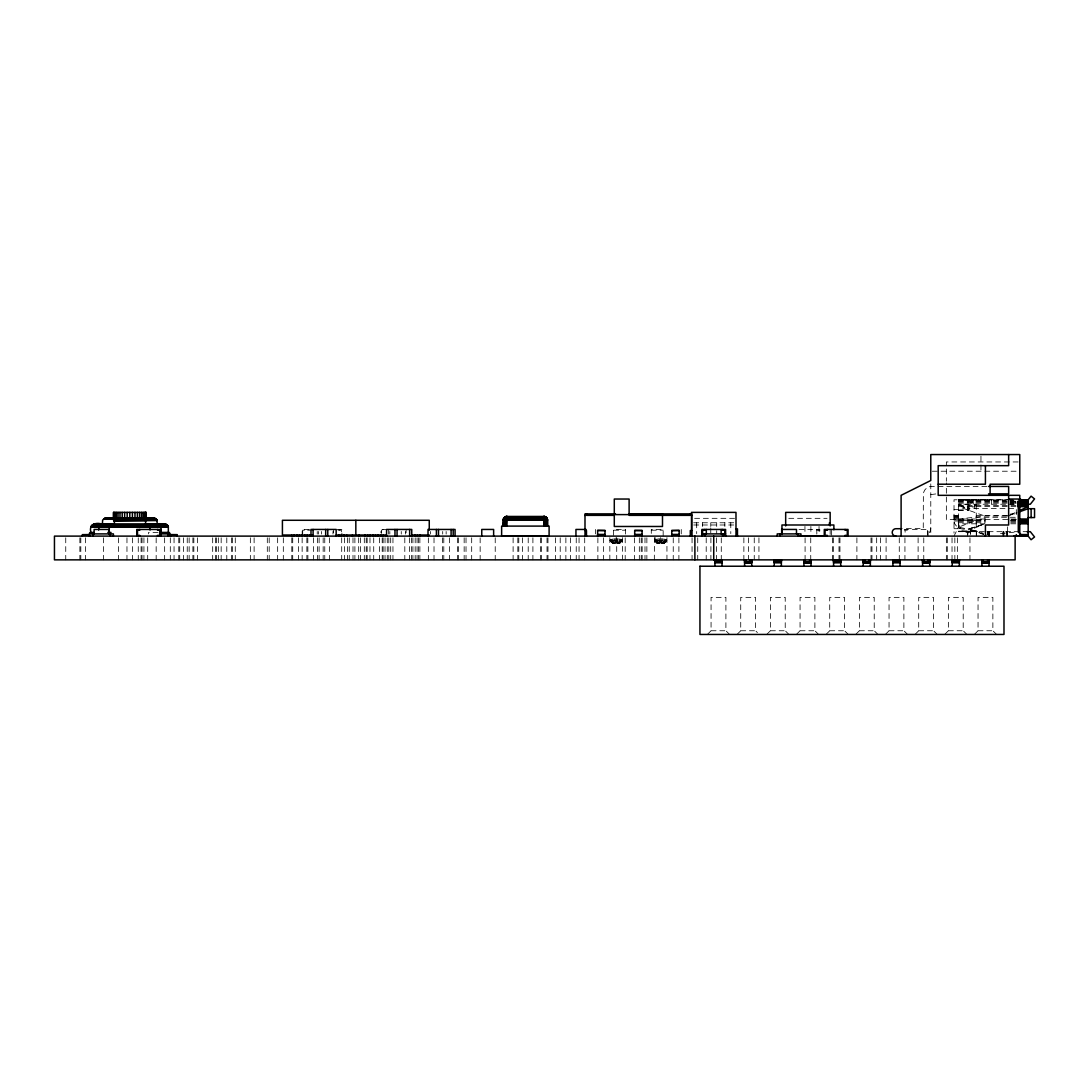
<?xml version="1.0" encoding="UTF-8"?>
<svg xmlns="http://www.w3.org/2000/svg" width="1089" height="1089" viewBox="0 0 1089 1089"><rect width="100%" height="100%" fill="white"/><g stroke="black" fill="none" stroke-linecap="round" stroke-linejoin="round"><path stroke-width="0.75" stroke-dasharray="5 3.75" d="M655.17 537.598L655.17 540.566L657.742 543.534M707.36 634.451L711.063 630.749L711.063 597.371L725.9 597.371L725.9 630.749L729.603 634.451M737.022 634.451L740.724 630.749L740.724 597.371L755.562 597.371L755.562 630.749L757.413 632.6M766.683 634.451L770.386 630.749L770.386 597.371L785.223 597.371L785.223 630.749L788.926 634.451M796.345 634.451L800.061 630.749L800.061 597.371L814.885 597.371L814.885 630.749L818.601 634.451M826.006 634.451L829.723 630.749L829.723 597.371L844.547 597.371L844.547 630.749L848.263 634.451M855.682 634.451L859.384 630.749L859.384 597.371L874.222 597.371L874.222 630.749L877.925 634.451M885.343 634.451L889.046 630.749L889.046 597.371L903.884 597.371L903.884 630.749L907.586 634.451M915.005 634.451L918.708 630.749L918.708 597.371L933.545 597.371L933.545 630.749L937.248 634.451M944.667 634.451L948.369 630.749L948.369 597.371L963.207 597.371L963.207 630.749L966.909 634.451M974.328 634.451L978.045 630.749L978.045 597.371L992.869 597.371L992.869 630.749L996.585 634.451M958.456 509.951L968.611 509.666L968.842 499.783L958.456 499.878L1009.34 499.783M968.72 509.584L968.842 499.783M975.812 504.234L974.192 506.875L967.359 507.202L967.359 508.386L1016.309 508.386L1016.309 517.289L976.261 517.289M930.782 494.597L936.554 493.848M616.714 543.534L617.232 537.598M661.214 543.534L661.731 537.598M617.286 543.534L618.293 537.598M661.772 543.534L662.793 537.598M968.829 505.732L967.849 506.303L967.849 509.938L958.456 504.357L968.829 509.38M954.018 536.115L958.456 527.117L958.456 523.809L985.014 523.809C975.703 526.423 959.654 535.325 954.018 522.23L958.456 522.23M617.803 543.534L619.287 540.566L619.287 537.598M662.303 543.534L663.786 540.566L663.786 537.598M1010.088 514.893L1010.374 514.022L1016.309 514.022M618.28 543.534L620.186 540.566L620.186 537.598M662.779 543.534L664.685 540.566L664.685 537.598M618.702 543.534L620.961 540.566L620.961 537.598M663.187 543.534L665.461 540.566L665.461 537.598M619.028 543.534L621.601 540.566L621.601 537.598M663.528 543.534L666.1 540.566L666.1 537.598M619.273 543.534L622.064 540.566L622.064 537.598M663.773 543.534L666.563 540.566L666.563 537.598M619.423 543.534L622.35 540.566L609.84 540.566L612.808 543.534L619.478 543.534L622.445 540.566M663.977 543.534L666.944 540.566L654.326 540.566L657.293 543.534L663.977 543.534L666.849 540.566L666.849 537.598M985.014 519.004L958.456 519.004L985.014 516.091L1007.556 516.091L1016.391 512.048M970.626 534.563L970.612 529.703L982.128 524.98M1007.556 516.091L1017.072 512.674M983.49 524.299L969.618 528.723L970.612 529.703L970.626 533.733L970.612 529.703L983.408 533.283M969.537 528.71L985.014 523.809M1000.478 533.596L1017.357 531.84M968.842 504.234L958.456 504.248L1016.745 504.234L1014.812 500.899M1018.106 461.954L946.355 461.954L946.355 481.202M932.334 471.224L1018.106 471.224M986.852 486.429L931.517 486.429A8.154 8.154 0 0 0 923.363 494.597L923.268 528.328L902.59 528.71M1009.626 499.783L954.018 499.783L954.018 533.147M958.456 500.178L1006.073 500.178M958.456 500.668L1006.073 500.668M958.456 501.335L1016.268 501.335M958.456 502.165L1016.268 502.165M958.456 503.145L1016.268 503.145M958.456 505.419L1016.268 505.419M958.456 506.303L1016.268 506.657M954.018 509.421L958.456 509.421M958.456 510.537L969.142 510.537L969.142 504.302M954.018 515.451L958.456 515.356M954.018 515.75L958.456 515.75M976.261 515.505L1009.122 515.492M954.018 516.24L958.456 516.24M954.018 516.907L958.456 516.907M954.018 517.738L958.456 517.738M694.605 518.323L734.531 518.323M788.79 518.323L827.055 518.323M954.018 518.718L958.456 518.718M1010.728 519.004L1017.072 519.004M1016.432 519.439L946.355 519.439L946.355 482.863M954.018 519.807L958.456 519.807M958.456 520.283L985.014 520.283M1010.728 520.283L1017.072 520.283M958.456 523.809L960.512 528.696L958.483 526.831L958.456 520.542L976.261 520.515L958.456 527.117L976.261 530.888L958.456 530.888M958.456 520.542L985.014 520.542M1010.728 520.542L1017.072 520.542M954.018 520.991L958.456 520.991M958.456 521.536L985.014 521.536M1010.728 521.536L1017.072 521.536M693.707 522.774L735.238 522.774M958.456 522.72L985.014 522.72L985.014 516.091L958.456 506.657M1010.728 522.72L1017.072 522.72M1010.728 523.809L1017.072 523.809M693.707 524.993L735.238 524.993M954.018 528.71L958.456 528.71M309.317 529.445L302.184 529.445L302.184 536.115M336.855 529.445L341.892 529.445L341.892 536.115M387.643 529.445L380.919 529.445L380.919 532.78M799.013 529.445L819.786 529.445L819.786 532.78M312.666 530.193L302.701 530.193L302.701 535.38M338.012 530.193L341.361 530.193L341.361 535.38M613.611 530.193L625.481 530.193M651.29 530.193L663.16 530.193M816.818 530.193L819.037 530.193M958.456 531.187L976.261 531.187M958.456 531.418L976.261 531.418M970.626 531.677L1027.036 531.677M158.014 532.412L148.567 532.412L148.567 533.896M965.875 532.562L970.626 532.562M711.063 630.749L725.9 630.749M740.724 630.749L755.562 630.749M770.386 630.749L785.223 630.749M800.061 630.749L814.885 630.749M829.723 630.749L844.547 630.749M859.384 630.749L874.222 630.749M889.046 630.749L903.884 630.749M918.708 630.749L933.545 630.749M948.369 630.749L963.207 630.749M978.045 630.749L992.869 630.749M960.335 528.682L959.382 528.274M970.612 529.703L985.014 534.563M983.68 534.631L976.561 531.677L976.425 536.115M986.92 531.677L989.207 533.651L986.961 531.677L986.961 534.631M654.421 540.566L657.348 543.534M609.935 540.566L612.848 543.534M657.497 543.534L654.707 540.566L654.707 537.598M612.998 543.534L610.221 540.566L610.221 537.598M613.243 543.534L610.684 540.566L610.684 537.598M658.083 543.534L655.809 540.566L655.809 537.598M613.583 543.534L611.31 540.566L611.31 537.598M658.491 543.534L656.585 540.566L656.585 537.598M613.992 543.534L612.086 540.566L612.086 537.598M658.968 543.534L657.484 540.566L657.484 537.598M614.468 543.534L612.984 540.566L612.984 537.598M659.498 543.534L658.477 537.598M614.999 543.534L613.978 537.598M660.057 543.534L659.539 537.598M615.557 543.534L615.04 537.598M1013.342 499.783L1013.342 504.234M1012.947 499.783L1012.947 504.234M1012.743 499.783L1012.743 504.234M1012.498 499.783L1012.498 504.234M1012.226 499.783L1012.226 504.234M1011.94 501.267L1011.94 504.234M1011.64 499.783L1011.64 504.234M1011.327 499.783L1011.327 504.234M1011.028 499.783L1011.028 504.234M1010.742 499.783L1010.742 504.234M1010.469 499.783L1010.469 504.234M1010.224 499.783L1010.224 504.234M1007.556 526.885L1007.502 536.115M1007.325 531.677L1007.325 536.115M1007.066 531.677L1007.202 536.115M1006.74 531.677L1006.74 536.115M1003.963 531.677L1003.963 536.115M1003.445 531.677L1003.445 536.115M1003.187 531.677L1003.187 536.115M1002.955 531.677L1003.01 536.115M991.534 504.234L991.534 499.783L958.456 499.878L973.294 499.783L973.294 504.234M989.588 531.677L989.588 536.115M989.479 531.677L989.384 536.115M989.125 531.677L989.125 536.115M989.016 531.677L988.962 536.115M988.758 531.677L988.758 534.631M988.608 531.677L988.608 536.115M988.295 531.677L988.295 534.631M988.009 531.677L988.009 534.631M987.696 531.677L987.696 534.631M980.958 456.209L980.958 471.224M976.261 504.302L976.261 535.747M974.778 504.302L974.778 508.386M972.559 499.783L972.559 502.75L967.359 502.75L967.359 499.783M969.959 537.816L969.959 559.855M968.611 506.031L968.502 509.747M968.352 506.181L968.352 509.829M968.203 506.235L968.026 509.924M967.958 532.562L967.958 534.345M967.359 536.115L967.359 531.677L958.456 531.677L958.456 499.783M957.354 537.816L957.354 559.855M954.849 537.816L954.849 559.855M952.031 537.816L952.031 559.855M947.307 537.816L947.307 559.855M946.355 537.816L946.355 559.855M930.782 483.87L930.782 534.44M928.1 536.115L928.1 529.445L904.374 529.445L904.374 532.78M927.365 535.38L927.365 530.193L925.133 530.193L925.133 529.445M923.771 537.816L923.771 559.855M918.109 537.816L918.109 559.855M907.341 529.445L907.341 530.193L905.109 530.193L905.109 534.086M904.932 537.816L904.932 559.855M899.269 537.816L899.269 559.855M886.092 537.816L886.092 559.855M880.429 537.816L880.429 559.855M876.672 537.816L876.672 559.855M871.962 537.816L871.962 559.855M871.009 537.816L871.009 559.855M856.893 537.816L856.893 559.855M839.946 537.816L839.946 559.855M839.006 537.816L839.006 559.855M833.344 537.816L833.344 559.855M832.404 537.816L832.404 559.855M831.642 530.302L831.642 536.115M830.158 530.302L830.158 534.427M819.037 526.409L819.037 534.086M816.818 529.445L816.818 534.086M810.883 526.409L810.883 533.624M810.747 537.816L810.747 559.855M804.948 526.409L804.948 533.624M805.084 537.816L805.084 559.855M758.938 537.816L758.938 559.855M754.241 537.816L754.241 559.855M748.579 537.816L748.579 559.855M743.869 537.816L743.869 559.855M730.787 522.774L730.787 533.624M724.852 522.774L724.852 526.477M721.272 537.816L721.272 559.855M716.698 522.774L716.698 526.477M716.698 530.629L716.698 533.528M716.562 537.816L716.562 559.855M710.763 522.774L710.763 526.477M710.763 527.893L710.763 533.447M710.899 537.816L710.899 559.855M706.203 537.816L706.203 559.855M702.609 522.774L702.609 526.477M697.736 537.816L697.736 559.855M696.674 522.774L696.674 533.624M692.059 537.816L692.059 559.855M681.251 529.445L681.251 533.896M678.896 537.816L678.896 559.855M673.233 537.816L673.233 559.855M666.944 537.598L666.944 559.855M663.16 536.115L663.16 529.445L651.29 529.445L651.29 534.086M660.628 537.598L660.628 543.534M654.421 537.598L654.326 559.855M646.866 537.816L646.866 559.855M644.987 537.816L644.987 559.855M642.156 537.816L642.156 559.855M641.203 537.816L641.203 559.855M639.325 537.816L639.325 559.855M634.615 537.816L634.615 559.855M625.481 534.086L625.481 529.445L613.611 529.445L613.611 536.115M625.195 537.816L625.195 559.855M622.35 537.598L622.445 559.855M616.714 537.816L616.714 559.855M616.143 537.598L616.143 543.534M609.84 537.598L609.84 559.855M603.551 537.816L603.551 559.855M597.875 537.816L597.875 559.855M595.52 529.445L595.52 533.896M584.711 537.816L584.711 559.855M579.049 537.816L579.049 559.855M576.231 537.816L576.231 559.855M570.568 537.816L570.568 559.855M565.872 537.816L565.872 559.855M560.209 537.816L560.209 559.855M555.499 537.816L555.499 559.855M547.971 537.816L547.971 559.855M547.032 537.816L547.032 559.855M541.369 537.816L541.369 559.855M540.43 537.816L540.43 559.855M532.902 537.816L532.902 559.855M528.206 537.816L528.206 559.855M522.529 537.816L522.529 559.855M518.786 537.816L518.786 559.855M517.833 537.816L517.833 559.855M513.11 537.816L513.11 559.855M495.223 537.816L495.223 559.855M480.154 537.816L480.154 559.855M471.687 537.816L471.687 559.855M466.024 537.816L466.024 559.855M464.159 537.816L464.159 559.855M458.483 537.816L458.483 559.855M457.557 537.816L457.557 559.855M449.458 537.816L449.458 559.855M446.15 531.486L446.15 534.086M443.795 537.816L443.795 559.855M442.706 531.486L442.706 534.086M442.488 537.816L442.488 559.855M434.021 537.816L434.021 559.855M430.427 531.486L430.427 534.086M428.345 537.816L428.345 559.855M419.878 537.816L419.878 559.855M418.571 537.816L418.571 559.855M417.06 537.816L417.06 559.855M415.181 537.816L415.181 559.855M412.908 537.816L412.908 559.855M411.397 537.816L411.397 559.855M409.518 537.816L409.518 559.855M406.102 529.445L406.102 532.78M405.571 531.486L405.571 534.086M404.809 537.816L404.809 559.855M401.256 531.486L401.256 534.086M392.952 537.816L392.952 559.855M390.692 537.816L390.692 559.855M389.835 531.486L389.835 534.086M388.814 537.816L388.814 559.855M388.678 530.193L388.678 534.086M387.276 537.816L387.276 559.855M385.03 537.816L385.03 559.855M383.137 537.816L383.137 559.855M383.029 529.445L381.449 530.193L381.449 534.086M382.212 537.816L382.212 559.855M379.394 537.816L379.394 559.855M373.718 537.816L373.718 559.855M369.974 537.816L369.974 559.855M367.143 537.816L367.143 559.855M366.203 537.816L366.203 559.855M364.311 537.816L364.311 559.855M360.554 537.816L360.541 559.855M358.676 537.816L358.676 559.855M354.891 537.816L354.905 559.855M352.999 537.816L352.999 559.855M349.242 537.816L349.242 559.855M347.364 537.816L347.364 559.855M344.532 537.816L344.532 559.855M341.701 537.816L341.701 559.855M339.795 529.445L339.795 530.193M333.493 529.445L333.493 532.78M332.975 531.486L332.975 534.086M329.463 537.816L329.463 559.855M324.767 537.816L324.767 559.855M323.161 537.816L323.161 559.855M321.473 531.486L321.473 534.086M319.104 537.816L319.104 559.855M318.437 531.486L318.437 534.086M317.498 537.816L317.498 559.855M317.239 531.486L317.239 534.086M313.578 537.816L313.578 559.855M307.806 537.816L307.915 559.855M306.867 537.816L306.867 559.855M304.28 529.445L304.28 530.193M302.143 537.816L302.143 559.855M298.386 537.816L298.386 559.855M292.723 537.816L292.723 559.855M291.798 537.816L291.798 559.855M283.317 537.816L283.317 559.855M277.654 537.816L277.654 559.855M269.187 537.816L269.187 559.855M267.309 537.816L267.309 559.855M254.118 537.816L254.118 559.855M250.347 537.816L250.347 559.855M235.278 537.816L235.278 559.855M232.461 537.816L232.461 559.855M231.521 537.816L231.521 559.855M226.798 537.816L226.798 559.855M221.162 537.816L221.162 559.855M218.331 537.816L218.331 559.855M216.439 537.816L216.439 559.855M215.499 537.816L215.499 559.855M212.682 537.816L212.682 559.855M197.613 537.816L197.613 559.855M193.842 537.816L193.842 559.855M192.903 537.816L192.903 559.855M189.146 537.816L189.146 559.855M187.24 537.816L187.24 559.855M183.469 537.816L183.469 559.855M179.726 537.816L179.726 559.855M178.773 537.816L178.773 559.855M174.049 537.816L174.049 559.855M170.306 537.816L170.306 559.855M164.643 537.816L164.643 559.855M156.163 537.816L156.163 559.855M147.696 537.816L147.696 559.855M143.925 537.816L143.925 559.855M142.033 537.816L142.033 559.855M141.094 537.816L141.094 559.855M138.262 537.816L138.262 559.855M132.627 537.816L132.627 559.855M126.964 537.816L126.964 559.855M118.497 537.816L118.497 559.855M103.428 537.816L103.428 559.855M85.541 537.816L85.541 559.855M80.817 537.816L80.817 559.855M79.878 537.816L79.878 559.855M65.748 537.816L65.748 559.855M930.782 527.961A8.154 8.154 0 0 1 928.863 533.202M976.261 531.555L958.456 531.595L976.261 531.555"/><path stroke-width="1.5" d="M91.231 533.066C87.964 525.061 95.587 521.631 102.352 524.258L102.638 520.038L104.803 518.364L129.795 518.323L154.788 518.364L156.952 520.038L157.238 524.258C164.058 522.788 159.552 533.406 160.941 536.115M98.65 530.016L99.235 524.653L102.352 524.258M109.54 534.59C109.104 531.309 107.974 523.101 113.964 524.258C116.918 517.779 104.884 517.765 118.034 518.323L118.034 512.388M714.915 566.226L714.915 562.754L722.034 562.754L722.034 566.226M714.915 561.706L714.915 559.855L714.915 562.931M722.034 561.706L722.034 559.855L722.034 562.931M744.59 566.226L744.59 562.754L751.709 562.686L751.709 566.226M745.965 561.706L745.965 559.855M750.321 561.706L750.321 559.855M774.252 566.226L774.252 562.754L781.371 562.754L781.371 566.226M774.252 561.706L774.252 559.855L774.252 562.931M781.371 561.706L781.371 559.855L781.371 562.931M803.913 566.226L803.913 562.754L811.033 562.686L811.033 566.226M805.302 561.706L805.302 559.855M809.644 561.706L809.644 559.855M833.575 566.226L833.575 562.754L840.694 562.754L840.694 566.226M833.575 561.706L833.575 559.855L833.575 562.931M840.694 561.706L840.694 559.855L840.694 562.931M863.237 566.226L863.237 562.754L870.356 562.686L870.356 566.226M864.625 561.706L864.625 559.855M868.981 561.706L868.981 559.855M892.898 566.226L892.898 562.754L900.018 562.754L900.018 566.226M892.898 561.706L892.898 559.855L892.898 562.931M922.574 566.226L922.574 562.754L929.693 562.686L929.693 566.226M922.574 561.706L922.574 559.855L922.574 562.931L929.693 562.931L929.693 559.855L929.693 561.706L922.574 561.788L929.693 561.91M923.948 561.706L923.948 559.855M928.304 561.706L928.304 559.855M952.235 566.226L952.235 562.754L959.355 562.754L959.355 566.226M952.235 561.706L952.235 559.855L952.235 562.931M959.355 561.706L959.355 559.855L959.355 562.931M981.897 566.226L981.897 562.754L989.016 562.686L989.016 566.226M983.285 561.706L983.285 559.855M987.628 561.706L987.628 559.855M505.595 526.096L505.677 518.936L506.889 516.458L503.349 518.936L503.118 526.096L503.554 518.936L506.889 516.458L506.889 526.096M506.235 526.096C506.303 521.89 507.855 510.605 503.118 520.229L547.617 520.229L547.617 526.096M584.997 515.505L586.617 513.872L586.617 515.356L614.291 515.356M168.346 526.967L91.245 526.967L91.775 525.524L98.759 525.973L91.626 525.742L91.272 526.708L168.319 526.708L168.359 536.115M109.581 526.708L110.234 525.32M98.663 526.708L109.635 526.45L110.071 525.524M1027.022 531.677L1030.317 531.677L1034.55 536.972L1031.079 539.749L1028.166 536.115L1028.166 499.783L1031.079 496.148L1034.55 498.925L1030.317 504.234L1017.97 504.234M89.938 535.761L88.93 536.115M1019.331 510.7L1028.166 506.657L1017.97 506.657M1018.651 512.102L1028.166 508.686L1034.55 508.686L1034.55 517.574L1028.166 517.574M111.514 518.364L122.213 518.323L122.213 512.388M99.603 524.299L113.964 524.258M93.491 532.426L89.788 532.616L89.012 534.576L82.328 534.631L82.328 536.115M107.838 532.412L111.024 532.412M938.187 484.21L985.422 484.21L985.422 465.67M988.526 486.429L1008.645 486.429L1008.645 493.848L988.526 493.848M1008.645 499.034L1020.543 499.034L1020.543 501.267M1028.166 499.783L1019.318 499.783L1028.166 499.878L1020.053 499.837M1019.672 500.178L1028.166 500.178M1019.672 500.668L1028.166 500.668M1017.97 501.335L1028.166 501.335M1017.97 502.165L1028.166 502.165M1017.97 503.145L1028.166 503.145M1017.97 505.419L1028.166 505.419M615.476 513.872L584.997 513.872L584.997 536.115M629.047 513.872L691.787 513.872L691.787 536.115M614.291 514.607L662.493 514.607M629.238 515.356L690.154 515.356L690.154 513.872L691.787 515.505M506.235 516.513L544.486 516.513L546.732 517.806L547.617 520.229L546.229 517.343L543.847 516.458L543.847 526.096M505.623 516.69L545.113 516.69M504.997 516.962L545.725 516.962L547.331 519.576L547.386 526.096M504.466 517.343L546.27 517.343M504.003 517.806L546.732 517.806M145.776 512.388L145.776 518.323L154.788 518.364L104.803 518.364L127.182 518.323L127.182 512.388M503.622 518.35L547.114 518.35M104.313 518.5L155.278 518.5M103.836 518.718L155.754 518.718M503.349 518.936L547.386 518.936M112.902 519.017L156.176 519.017M1018.651 519.004L1028.166 519.004M113.27 519.385L156.544 519.385M113.419 519.589L156.693 519.589M503.172 519.576L547.563 519.576M113.678 520.038L156.952 520.038M1018.651 520.283L1028.166 520.283M113.855 520.515L145.586 520.515L145.627 524.258L149.52 525.524L150.051 530.016M113.95 521.032L157.129 520.515M1018.651 521.536L1028.166 521.536M1018.651 522.72L1028.166 522.72M1018.651 523.809L1028.166 523.809M93.681 524.299L165.909 524.299L168.319 526.708L167.965 525.742M93.191 524.435L166.413 524.435M92.715 524.653L166.876 524.653M92.293 524.952L167.298 524.952M91.775 525.524L167.829 525.524L168.264 526.45L91.408 526.205M109.935 525.742L149.656 525.742L150.01 526.708M91.517 525.973L109.812 525.973M168.087 525.973L149.52 525.524M735.987 528.846L737.471 528.846L737.471 536.115M900.93 528.71L895.92 528.71A3.703 3.703 0 0 0 892.218 532.412A3.703 3.703 0 0 0 895.92 536.115M586.113 529.445L575.945 529.445L575.945 536.115M584.997 530.561L586.481 530.561L586.481 536.115M597.602 530.52L605.021 530.656M634.683 530.52L642.088 530.656M671.763 530.656L679.168 530.52M691.787 530.561L690.303 530.561L690.303 536.115M159.579 532.412L169.299 532.439L170.592 534.576L177.262 534.631L177.262 536.115M159.579 533.896L169.026 533.896M701.874 533.896L725.601 533.896M597.602 534.536L605.021 534.59L597.602 534.631M642.088 534.536L634.683 534.59L642.088 534.631M679.168 534.536L671.763 534.59L679.168 534.631M1020.243 534.563L1028.166 534.563M312.57 535.012L282.419 535.012L282.419 520.283L429.257 520.283L429.257 530.098M336.174 535.012L385.982 535.012L385.982 536.115M429.257 535.012L412.214 535.012L412.214 536.115M1020.243 535.23L1028.166 535.23M1013.9 535.72L1028.166 535.72M501.634 535.747L549.101 535.747M799.762 535.747L824.237 535.747M714.915 560.1L722.034 560.1M774.252 560.1L781.371 560.1M833.575 560.1L840.694 560.1M892.898 560.1L900.018 560.1M952.235 560.1L959.355 560.1M714.915 560.304L722.034 560.304M774.252 560.304L781.371 560.304M833.575 560.304L840.694 560.304M892.898 560.304L900.018 560.304M952.235 560.304L959.355 560.304M714.915 560.536L722.034 560.536M774.252 560.536L781.371 560.536M833.575 560.536L840.694 560.536M892.898 560.536L900.018 560.536M952.235 560.536L959.355 560.536M714.915 560.835L722.034 560.835M774.252 560.835L781.371 560.835M833.575 560.835L840.694 560.835M892.898 560.835L900.018 560.835M952.235 560.835L959.355 560.835M714.915 561.162L722.034 561.162M774.252 561.162L781.371 561.162M833.575 561.162L840.694 561.162M892.898 561.162L900.018 561.162M952.235 561.162L959.355 561.162M714.915 561.516L722.034 561.516M774.252 561.516L781.371 561.516M833.575 561.516L840.694 561.516M892.898 561.516L900.018 561.516M952.235 561.516L959.355 561.516M898.643 561.706L900.018 561.706L900.018 559.855L900.018 562.931M714.915 561.91L722.034 561.91M744.59 561.91L751.709 561.91M774.252 561.91L781.371 561.91M803.913 561.91L811.033 561.91M833.575 561.91L840.694 561.91M863.237 561.91L870.356 561.91M892.898 561.91L900.018 561.91M952.235 561.91L959.355 561.91M981.897 561.91L989.016 561.91M744.59 562.047L751.709 562.237M803.913 562.237L811.033 562.047M863.237 562.047L870.356 562.237M922.574 562.237L929.693 562.047M981.897 562.047L989.016 562.237M714.915 562.319L722.034 562.319M744.59 562.441L751.709 562.441M774.252 562.319L781.371 562.319M803.913 562.441L811.033 562.441M833.575 562.319L840.694 562.319M863.237 562.441L870.356 562.441M892.898 562.319L900.018 562.319M922.574 562.441L929.693 562.441M952.235 562.319L959.355 562.319M981.897 562.441L989.016 562.441M139.596 512.388L139.596 518.323L154.788 518.364L132.409 518.323L132.409 512.388M145.627 524.258L159.988 524.299M154.788 518.364L134.968 518.323L134.968 512.388M157.238 524.258L165.909 524.299M1013.9 536.047L1028.166 536.115L54.45 536.115L54.45 559.855L1015.125 559.855L1015.125 536.115M98.718 526.205L109.635 526.45M170.66 536.115L169.094 533.95M545.616 516.962C541.859 514.022 548.312 525.266 545.14 526.096M544.459 516.513L544.5 526.096M145.627 521.032L144.823 518.5L141.57 518.323L141.57 512.388M1031.12 508.686L1031.12 517.574M1022.979 534.631L1022.979 536.115M1020.543 536.115L1020.543 533.896L1018.283 532.249L1018.283 501.267M1019.767 536.115L1019.767 495.332L938.187 495.332L938.187 465.67L1008.645 465.67L1008.645 454.549M1016.309 534.631L1016.309 536.115M1008.645 495.332L1008.645 524.993L985.422 524.993L985.422 536.115M990.105 495.332L990.105 484.21L1019.767 484.21L1019.767 454.549L930.782 454.549L930.782 480.494L901.107 495.332L901.107 536.115M848.032 536.115L848.032 529.445L824.305 529.445L824.237 536.115M845.078 529.445L845.078 530.193L847.296 530.193L847.296 535.38L845.078 535.38L845.078 536.115M833.875 529.758L833.875 524.993L781.956 524.993L781.956 534.536M830.158 525.946L830.158 512.388L785.673 512.388L785.673 525.946M829.423 522.774L829.423 524.993M827.272 529.445L827.272 530.193L825.054 530.193L825.054 535.38L827.272 535.38L827.272 536.115M800.946 536.115L800.946 533.896L777.219 533.896L777.219 536.115M797.978 533.896L797.978 536.115M796.495 533.896L796.495 529.445L781.671 529.445L781.671 533.896M780.187 533.896L780.187 536.115M735.987 536.115L735.987 512.388L691.488 512.388L691.488 536.115M725.601 536.115L725.601 529.445L701.874 529.445L701.874 536.115M724.852 535.38L724.852 530.193L722.633 530.193L722.633 529.445M722.633 533.896L722.633 536.115M721.149 529.445L721.149 533.896M713.731 536.115L713.731 559.855M706.312 529.445L706.312 533.896M704.828 529.445L704.828 530.193L702.609 530.193L702.609 535.38M704.828 533.896L704.828 536.115M694.891 536.115L694.891 559.855M679.168 536.115L679.168 530.37L671.763 530.425L671.763 536.115M662.493 513.872L662.493 526.477L614.291 526.477L614.291 499.034L629.115 499.034L629.115 514.607M642.088 536.115L642.088 530.37L634.683 530.425L634.683 536.115M605.021 536.115L605.021 530.37L597.602 530.357L597.602 536.115M549.101 536.115L549.101 526.096L501.634 526.096L501.634 536.115M547.114 526.096L546.909 518.936L543.847 516.458L545.616 518.936L545.725 526.096M546.732 526.096L546.555 518.936L543.847 516.458L546.12 518.936L546.27 526.096M504.997 526.096L505.119 518.936L506.889 516.458L503.826 518.936L503.622 526.096M504.466 526.096L504.615 518.936L506.889 516.458L504.18 518.936L504.003 526.096M493.63 536.115L493.63 529.445L481.76 529.445L481.76 536.115M455.066 536.115L455.066 529.445L428.018 529.445L428.018 536.115M453.187 529.445L453.187 536.115M451.091 529.445L451.091 536.115M438.499 529.445L438.499 536.115M436.403 529.445L436.403 536.115M420.068 535.012L420.068 536.115M417.455 535.012L417.455 536.115M414.827 535.012L414.827 536.115M411.751 536.115L411.751 529.445L386.581 529.445L386.581 536.115M409.655 529.445L409.655 536.115M397.063 529.445L397.063 536.115M394.967 529.445L394.967 536.115M383.369 535.012L383.369 536.115M380.742 535.012L380.742 536.115M378.128 535.012L378.128 536.115M375.501 535.012L375.501 536.115M372.874 535.012L372.874 536.115M370.26 535.012L370.26 536.115M367.633 535.012L367.633 536.115M365.019 535.012L365.019 536.115M359.247 535.012L359.247 536.115M355.831 520.283L355.831 535.012M352.428 535.012L352.428 536.115M346.656 535.012L346.656 536.115M344.042 535.012L344.042 536.115M341.415 535.012L341.415 536.115M338.788 535.012L338.788 536.115M336.174 536.115L336.161 529.445L310.991 529.445L310.991 536.115M327.775 529.445L327.775 536.115M325.679 529.445L325.679 536.115M313.088 529.445L313.088 536.115M309.957 535.012L309.957 536.115M307.329 535.012L307.329 536.115M304.702 535.012L304.702 536.115M302.089 535.012L302.089 536.115M299.461 535.012L299.461 536.115M296.848 535.012L296.848 536.115M294.221 535.012L294.221 536.115M291.593 535.012L291.593 536.115M160.505 536.115L160.505 529.445L136.765 529.445L136.765 536.115M157.537 529.445L157.537 530.193L159.756 530.193L159.756 535.38L157.537 535.38L157.537 536.115M146.103 518.323L146.103 512.388L113.501 512.388L113.501 518.323M145.994 512.388L145.994 518.323M145.463 512.388L145.463 518.323M144.538 512.388L144.538 518.323M143.217 512.388L143.217 518.323M139.732 529.445L139.732 530.193L137.513 530.193L137.513 535.38L139.732 535.38L139.732 536.115M137.377 512.388L137.377 518.323M129.795 512.388L129.795 518.323M124.636 512.388L124.636 518.323M119.994 512.388L119.994 518.323M116.373 512.388L116.373 518.323M115.053 512.388L115.053 518.323M114.127 512.388L114.127 518.323M113.596 512.388L113.596 518.323M113.406 536.115L113.406 533.896L89.679 533.896L89.679 536.115M110.438 533.896L110.438 536.115M108.954 533.896L108.954 529.445L94.13 529.445L94.13 533.896M92.647 533.896L92.647 536.115M699.941 566.226L699.941 634.451L1003.99 634.451L1003.99 566.226L699.941 566.226M744.59 559.855L744.59 561.706L751.709 561.706L751.709 559.855L751.709 562.931L744.59 562.931L744.59 559.855M803.913 559.855L803.913 561.706L811.033 561.706L811.033 559.855L811.033 562.931L803.913 562.931L803.913 559.855M863.237 559.855L863.237 561.706L870.356 561.706L870.356 559.855L870.356 562.931L863.237 562.931L863.237 559.855M981.897 559.855L981.897 561.706L989.016 561.706L989.016 559.855L989.016 562.931L981.897 562.931L981.897 559.855M157.061 520.27L145.558 520.27L157.061 520.27"/></g></svg>
